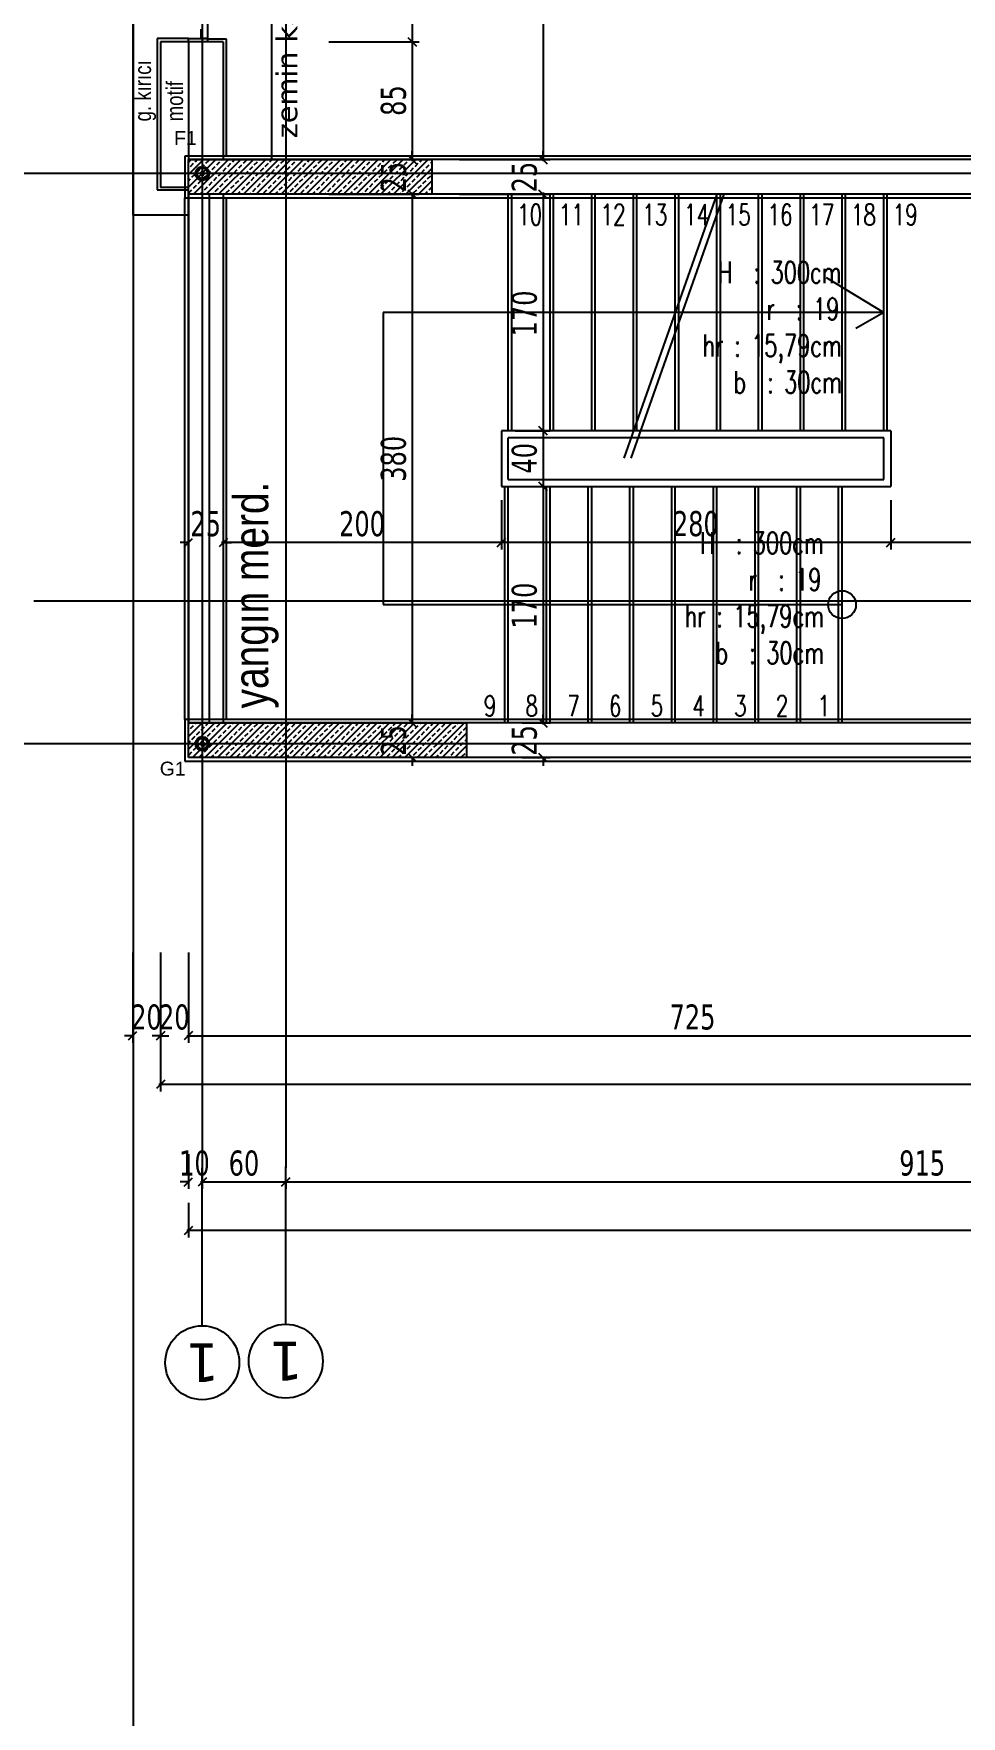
# Model space of a CAD drawing. Header units: millimetres. Extents: x 43168.9 to 43194.6, y -25545.1 to -25543.4.
# Drawn here: x 43175.0496 to 43175.183, y -25544.6888 to -25544.4468 of the extents above; entities that cross this region are included whole.
import ezdxf
from ezdxf.enums import TextEntityAlignment as Align

# ---------------------------------------------------------------- set-up
doc = ezdxf.new("R2010")
doc.units = ezdxf.units.MM
doc.header["$LTSCALE"] = 200
for name, pattern in [('DASHDOT', [1, 0.5, -0.25, 0, -0.25]), ('DASHDOT2', [0.5, 0.25, -0.125, 0, -0.125]), ('HIDDEN2', [0.1875, 0.125, -0.0625])]:
    doc.linetypes.add(name, pattern=pattern)
for name, color, linetype in [('aks_sgh', 5, 'DASHDOT2'), ('dograma_sgh', 43, 'Continuous'), ('duv_sgh', 4, 'Continuous'), ('gor-3_sgh', 191, 'Continuous'), ('gor-4_sgh', 17, 'Continuous'), ('izd-alt_sgh', 8, 'HIDDEN2'), ('izd.tas.alt_sgh', 214, 'HIDDEN2'), ('kesitcizgisi_sgh', 22, 'Continuous'), ('kolon-b.a_sgh', 6, 'Continuous'), ('merdi_sgh', 3, 'Continuous'), ('olcuaks_sgh', 41, 'Continuous'), ('olcudis_sgh', 185, 'Continuous'), ('olcuic_sgh', 183, 'Continuous'), ('sembol_sgh', 8, 'Continuous'), ('siva_sgh', 145, 'Continuous'), ('tarama-betonarme_sgh', 223, 'Continuous'), ('yapi-yaklasma_sgh', 41, 'DASHDOT'), ('yazi-mahal_sgh', 12, 'Continuous'), ('yazi-merdi_sgh', 9, 'Continuous')]:
    doc.layers.add(name, color=color, linetype=linetype)
doc.styles.add('1-200', font='arial.ttf', dxfattribs={"height": 60})
doc.styles.add('dim', font='VERDANA.TTF', dxfattribs={"width": 0.7})
doc.styles.add('text1', font='VERDANA.TTF')
doc.styles.add('text2', font='arial.ttf')
doc.styles.add('text3', font='simplex8.shx', dxfattribs={"width": 0.7})

msp = doc.modelspace()

# ---------------------------------------------------------------- hatches: boundary and pattern name
h = msp.add_hatch(color=256)
edge = h.paths.add_edge_path()
edge.add_arc((43175.07388, -25544.46692), 0.001, 0, 360)
edge = h.paths.add_edge_path(flags=16)
edge.add_arc((43175.07388, -25544.46692), 0.00075, 0, 360)
h = msp.add_hatch(color=256)
edge = h.paths.add_edge_path()
edge.add_arc((43175.07388, -25544.54892), 0.001, 0, 360)
edge = h.paths.add_edge_path(flags=16)
edge.add_arc((43175.07388, -25544.54892), 0.00075, 0, 360)

# ---------------------------------------------------------------- linework, layer by layer
at = {"color": 0, "linetype": 'ByBlock', "lineweight": -2}
for p, q in [((43175.10347, -25544.4474), (43175.10467, -25544.4486)), ((43175.10467, -25544.4486), (43175.10347, -25544.4474)), ((43175.10347, -25544.46432), (43175.10467, -25544.46552)), ((43175.10347, -25544.46432), (43175.10467, -25544.46552)), ((43175.12228, -25544.46432), (43175.12348, -25544.46552)), ((43175.12228, -25544.46432), (43175.12348, -25544.46552)), ((43175.07408, -25544.46672), (43175.07368, -25544.46672)), ((43175.07368, -25544.46672), (43175.07368, -25544.46712)), ((43175.07368, -25544.46712), (43175.07408, -25544.46712)), ((43175.07395, -25544.46685), (43175.07381, -25544.46699)), ((43175.07395, -25544.46699), (43175.07381, -25544.46685)), ((43175.07408, -25544.46712), (43175.07408, -25544.46672)), ((43175.10467, -25544.47052), (43175.10347, -25544.46932)), ((43175.10467, -25544.47052), (43175.10347, -25544.46932)), ((43175.12348, -25544.47052), (43175.12228, -25544.46932)), ((43175.12348, -25544.47052), (43175.12228, -25544.46932)), ((43175.12228, -25544.50332), (43175.12348, -25544.50452)), ((43175.12348, -25544.50452), (43175.12228, -25544.50332)), ((43175.12228, -25544.51132), (43175.12348, -25544.51252)), ((43175.12348, -25544.51252), (43175.12228, -25544.51132)), ((43175.07128, -25544.52059), (43175.07248, -25544.51939)), ((43175.07748, -25544.51939), (43175.07628, -25544.52059)), ((43175.07748, -25544.51939), (43175.07628, -25544.52059)), ((43175.11748, -25544.51939), (43175.11628, -25544.52059)), ((43175.11628, -25544.52059), (43175.11748, -25544.51939)), ((43175.17348, -25544.51939), (43175.17228, -25544.52059)), ((43175.17228, -25544.52059), (43175.17348, -25544.51939)), ((43175.10347, -25544.54532), (43175.10467, -25544.54652)), ((43175.10347, -25544.54532), (43175.10467, -25544.54652)), ((43175.12228, -25544.54532), (43175.12348, -25544.54652)), ((43175.12228, -25544.54532), (43175.12348, -25544.54652)), ((43175.07408, -25544.54872), (43175.07368, -25544.54872)), ((43175.07368, -25544.54872), (43175.07368, -25544.54912)), ((43175.07368, -25544.54912), (43175.07408, -25544.54912)), ((43175.07395, -25544.54885), (43175.07381, -25544.54899)), ((43175.07395, -25544.54899), (43175.07381, -25544.54885)), ((43175.07408, -25544.54912), (43175.07408, -25544.54872)), ((43175.10467, -25544.55152), (43175.10347, -25544.55032)), ((43175.12348, -25544.55152), (43175.12228, -25544.55032)), ((43175.06328, -25544.59152), (43175.06448, -25544.59032)), ((43175.06848, -25544.59032), (43175.06728, -25544.59152)), ((43175.06728, -25544.59152), (43175.06848, -25544.59032)), ((43175.07248, -25544.59032), (43175.07128, -25544.59152)), ((43175.07248, -25544.59032), (43175.07128, -25544.59152)), ((43175.06848, -25544.59732), (43175.06728, -25544.59852)), ((43175.07128, -25544.61252), (43175.07248, -25544.61132)), ((43175.07448, -25544.61132), (43175.07328, -25544.61252)), ((43175.07448, -25544.61132), (43175.07328, -25544.61252)), ((43175.08528, -25544.61252), (43175.08648, -25544.61132)), ((43175.08648, -25544.61132), (43175.08528, -25544.61252)), ((43175.07248, -25544.61832), (43175.07128, -25544.61952))]:
    msp.add_line(p, q, dxfattribs=at)
for p, q in [((43175.07388, -25544.6326), (43175.07388, -25544.60992)), ((43175.08588, -25544.63238), (43175.08588, -25544.6097))]:
    msp.add_line(p, q)
at = {"color": 0, "linetype": 'Continuous', "lineweight": -2}
for centre, radius in [((43175.07388, -25544.46692), 0.001), ((43175.07388, -25544.46692), 0.00075), ((43175.07388, -25544.54892), 0.001), ((43175.07388, -25544.54892), 0.00075)]:
    msp.add_circle(centre, radius, dxfattribs=at)
at = {"linetype": 'Continuous'}
for centre in [(43175.07388, -25544.63792), (43175.08588, -25544.6377)]:
    msp.add_circle(centre, 0.00532, dxfattribs=at)
at = {"layer": 'aks_sgh'}
for p, q in [((43175.07388, -25543.74092), (43175.07388, -25544.60992)), ((43175.08588, -25543.74092), (43175.08588, -25544.60992)), ((43175.80688, -25544.46692), (43175.00488, -25544.46692)), ((43175.80688, -25544.54892), (43175.00488, -25544.54892))]:
    msp.add_line(p, q, dxfattribs=at)
at = {"layer": 'dograma_sgh'}
for p, q in [((43175.0737, -25544.44751), (43175.0737, -25544.44618)), ((43175.07461, -25544.44618), (43175.07461, -25544.44751)), ((43175.07188, -25544.448), (43175.07188, -25544.44751)), ((43175.07188, -25544.44751), (43175.07461, -25544.44751)), ((43175.07461, -25544.448), (43175.07188, -25544.448)), ((43175.07461, -25544.44751), (43175.0737, -25544.44751)), ((43175.07461, -25544.44751), (43175.07461, -25544.448))]:
    msp.add_line(p, q, dxfattribs=at)
at = {"layer": 'duv_sgh'}
for p, q in [((43175.06788, -25544.448), (43175.06788, -25544.46892)), ((43175.07688, -25544.448), (43175.06788, -25544.448)), ((43175.07188, -25544.448), (43175.07188, -25544.46492)), ((43175.07688, -25544.448), (43175.07688, -25544.46492)), ((43175.07188, -25544.46992), (43175.07188, -25544.46492)), ((43175.21688, -25544.46492), (43175.07188, -25544.46492)), ((43175.07188, -25544.46892), (43175.06788, -25544.46892)), ((43175.07688, -25544.46992), (43175.07188, -25544.46992)), ((43175.21288, -25544.46992), (43175.07688, -25544.46992)), ((43175.07188, -25544.55092), (43175.07188, -25544.54592)), ((43175.07688, -25544.54592), (43175.07188, -25544.54592)), ((43175.21288, -25544.54592), (43175.07688, -25544.54592)), ((43175.21688, -25544.55092), (43175.07188, -25544.55092))]:
    msp.add_line(p, q, dxfattribs=at)
at = {"layer": 'gor-3_sgh'}
for p, q in [((43175.07138, -25544.54542), (43175.07138, -25544.47042)), ((43175.07738, -25544.54542), (43175.07738, -25544.47042))]:
    msp.add_line(p, q, dxfattribs=at)
at = {"layer": 'gor-4_sgh'}
for p, q in [((43175.06388, -25543.85792), (43175.06388, -25544.47292)), ((43175.07461, -25544.38333), (43175.07461, -25544.44751)), ((43175.07388, -25544.46992), (43175.07388, -25544.54592)), ((43175.07488, -25544.46992), (43175.07488, -25544.54592)), ((43175.07188, -25544.47292), (43175.06388, -25544.47292))]:
    msp.add_line(p, q, dxfattribs=at)
at = {"layer": 'izd-alt_sgh'}
for p, q in [((43175.07188, -25544.46992), (43175.07188, -25544.54592)), ((43175.07688, -25544.46992), (43175.07688, -25544.54592)), ((43175.11838, -25544.50392), (43175.11838, -25544.46992)), ((43175.12438, -25544.50392), (43175.12438, -25544.46992)), ((43175.13038, -25544.50392), (43175.13038, -25544.46992)), ((43175.13638, -25544.50392), (43175.13638, -25544.46992)), ((43175.14238, -25544.50392), (43175.14238, -25544.46992)), ((43175.14838, -25544.50392), (43175.14838, -25544.46992)), ((43175.15438, -25544.50392), (43175.15438, -25544.46992)), ((43175.16038, -25544.50392), (43175.16038, -25544.46992)), ((43175.16638, -25544.50392), (43175.16638, -25544.46992)), ((43175.17238, -25544.50392), (43175.17238, -25544.46992)), ((43175.11738, -25544.54592), (43175.11738, -25544.51192)), ((43175.12338, -25544.54592), (43175.12338, -25544.51192)), ((43175.12938, -25544.54592), (43175.12938, -25544.51192)), ((43175.13538, -25544.54592), (43175.13538, -25544.51192)), ((43175.14138, -25544.54592), (43175.14138, -25544.51192)), ((43175.14738, -25544.54592), (43175.14738, -25544.51192)), ((43175.15338, -25544.54592), (43175.15338, -25544.51192)), ((43175.15938, -25544.54592), (43175.15938, -25544.51192)), ((43175.16538, -25544.54592), (43175.16538, -25544.51192))]:
    msp.add_line(p, q, dxfattribs=at)
at = {"layer": 'izd.tas.alt_sgh'}
for p, q in [((43175.08388, -25544.46492), (43175.08388, -25543.97792)), ((43175.07188, -25544.55092), (43175.07188, -25544.46492)), ((43175.07188, -25544.46492), (43175.08388, -25544.46492)), ((43175.30888, -25544.55092), (43175.07188, -25544.55092))]:
    msp.add_line(p, q, dxfattribs=at)
at = {"layer": 'kesitcizgisi_sgh', "linetype": 'DASHDOT'}
msp.add_line((43175.04963, -25544.52837), (43175.76213, -25544.52837), dxfattribs=at)
at = {"layer": 'kolon-b.a_sgh'}
for p, q in [((43175.07188, -25544.46492), (43175.10688, -25544.46492)), ((43175.07188, -25544.46992), (43175.07188, -25544.46492)), ((43175.10688, -25544.46492), (43175.10688, -25544.46992)), ((43175.10688, -25544.46992), (43175.07188, -25544.46992)), ((43175.07188, -25544.54592), (43175.11188, -25544.54592)), ((43175.07188, -25544.55092), (43175.07188, -25544.54592)), ((43175.11188, -25544.54592), (43175.11188, -25544.55092)), ((43175.11188, -25544.55092), (43175.07188, -25544.55092))]:
    msp.add_line(p, q, dxfattribs=at)
at = {"layer": 'merdi_sgh'}
for p, q in [((43175.11788, -25544.50392), (43175.11788, -25544.46992)), ((43175.12388, -25544.50392), (43175.12388, -25544.46992)), ((43175.12988, -25544.50392), (43175.12988, -25544.46992)), ((43175.13588, -25544.50392), (43175.13588, -25544.46992)), ((43175.14188, -25544.50392), (43175.14188, -25544.46992)), ((43175.14788, -25544.50392), (43175.14788, -25544.46992)), ((43175.15388, -25544.50392), (43175.15388, -25544.46992)), ((43175.15988, -25544.50392), (43175.15988, -25544.46992)), ((43175.16588, -25544.50392), (43175.16588, -25544.46992)), ((43175.17188, -25544.50392), (43175.17188, -25544.46992)), ((43175.11788, -25544.54592), (43175.11788, -25544.51192)), ((43175.12388, -25544.54592), (43175.12388, -25544.51192)), ((43175.12988, -25544.54592), (43175.12988, -25544.51192)), ((43175.13588, -25544.54592), (43175.13588, -25544.51192)), ((43175.14188, -25544.54592), (43175.14188, -25544.51192)), ((43175.14788, -25544.54592), (43175.14788, -25544.51192)), ((43175.15388, -25544.54592), (43175.15388, -25544.51192)), ((43175.15988, -25544.54592), (43175.15988, -25544.51192)), ((43175.16588, -25544.54592), (43175.16588, -25544.51192))]:
    msp.add_line(p, q, dxfattribs=at)
at = {"layer": 'merdi_sgh', "color": 43}
for p, q in [((43175.11688, -25544.50392), (43175.11688, -25544.51192)), ((43175.17288, -25544.50392), (43175.11688, -25544.50392)), ((43175.11788, -25544.51092), (43175.11788, -25544.50492)), ((43175.17188, -25544.50492), (43175.11788, -25544.50492)), ((43175.17188, -25544.51092), (43175.17188, -25544.50492)), ((43175.17288, -25544.50392), (43175.17288, -25544.51192)), ((43175.11688, -25544.51192), (43175.17288, -25544.51192)), ((43175.11788, -25544.51092), (43175.17188, -25544.51092))]:
    msp.add_line(p, q, dxfattribs=at)
at = {"layer": 'olcuaks_sgh'}
for p, q in [((43175.07188, -25544.60792), (43175.07188, -25544.61292)), ((43175.07388, -25544.60792), (43175.07388, -25544.61292)), ((43175.07388, -25544.60792), (43175.07388, -25544.61292)), ((43175.08588, -25544.61192), (43175.08588, -25544.61092)), ((43175.07188, -25544.61192), (43175.07068, -25544.61192)), ((43175.07363, -25544.61192), (43175.08613, -25544.61192)), ((43175.07388, -25544.61192), (43175.07508, -25544.61192)), ((43175.08563, -25544.61192), (43175.26913, -25544.61192)), ((43175.08588, -25544.6117), (43175.08588, -25544.61292)), ((43175.07188, -25544.61492), (43175.07188, -25544.61992)), ((43175.74013, -25544.61892), (43175.07163, -25544.61892))]:
    msp.add_line(p, q, dxfattribs=at)
at = {"layer": 'olcudis_sgh'}
for p, q in [((43175.06388, -25544.57892), (43175.06388, -25544.59192)), ((43175.06788, -25544.57892), (43175.06788, -25544.59192)), ((43175.06788, -25544.57892), (43175.06788, -25544.59192)), ((43175.07188, -25544.57892), (43175.07188, -25544.59192)), ((43175.07188, -25544.57892), (43175.07188, -25544.59192)), ((43175.06788, -25544.58592), (43175.06788, -25544.59892)), ((43175.06388, -25544.59092), (43175.06268, -25544.59092)), ((43175.06788, -25544.59092), (43175.06668, -25544.59092)), ((43175.06788, -25544.59092), (43175.06908, -25544.59092)), ((43175.07163, -25544.59092), (43175.21713, -25544.59092)), ((43175.07188, -25544.59092), (43175.07308, -25544.59092)), ((43175.74413, -25544.59792), (43175.06763, -25544.59792))]:
    msp.add_line(p, q, dxfattribs=at)
at = {"layer": 'olcuic_sgh'}
for p, q in [((43175.12288, -25544.34967), (43175.12288, -25544.46517)), ((43175.10407, -25544.35975), (43175.10407, -25544.44825)), ((43175.09207, -25544.448), (43175.10507, -25544.448)), ((43175.09207, -25544.448), (43175.10507, -25544.448)), ((43175.10407, -25544.44775), (43175.10407, -25544.46517)), ((43175.10407, -25544.46492), (43175.10407, -25544.46372)), ((43175.12288, -25544.46492), (43175.12288, -25544.46372)), ((43175.09207, -25544.46492), (43175.10507, -25544.46492)), ((43175.09207, -25544.46492), (43175.10507, -25544.46492)), ((43175.11088, -25544.46492), (43175.12388, -25544.46492)), ((43175.11088, -25544.46492), (43175.12388, -25544.46492)), ((43175.09207, -25544.46992), (43175.10507, -25544.46992)), ((43175.09207, -25544.46992), (43175.10507, -25544.46992)), ((43175.10407, -25544.46967), (43175.10407, -25544.54617)), ((43175.10407, -25544.46992), (43175.10407, -25544.47112)), ((43175.11088, -25544.46992), (43175.12388, -25544.46992)), ((43175.11088, -25544.46992), (43175.12388, -25544.46992)), ((43175.12288, -25544.46967), (43175.12288, -25544.50417)), ((43175.12288, -25544.46992), (43175.12288, -25544.47112)), ((43175.11888, -25544.50392), (43175.12388, -25544.50392)), ((43175.11888, -25544.50392), (43175.12388, -25544.50392)), ((43175.12288, -25544.50367), (43175.12288, -25544.51217)), ((43175.11888, -25544.51192), (43175.12388, -25544.51192)), ((43175.11888, -25544.51192), (43175.12388, -25544.51192)), ((43175.12288, -25544.51167), (43175.12288, -25544.54617)), ((43175.07188, -25544.51392), (43175.07188, -25544.52099)), ((43175.07688, -25544.51392), (43175.07688, -25544.52099)), ((43175.07688, -25544.51392), (43175.07688, -25544.52099)), ((43175.11688, -25544.51392), (43175.11688, -25544.52099)), ((43175.11688, -25544.51392), (43175.11688, -25544.52099)), ((43175.17288, -25544.51392), (43175.17288, -25544.52099)), ((43175.17288, -25544.51392), (43175.17288, -25544.52099)), ((43175.07188, -25544.51999), (43175.07068, -25544.51999)), ((43175.11713, -25544.51999), (43175.07663, -25544.51999)), ((43175.07688, -25544.51999), (43175.07808, -25544.51999)), ((43175.17313, -25544.51999), (43175.11663, -25544.51999)), ((43175.21313, -25544.51999), (43175.17263, -25544.51999)), ((43175.10538, -25544.54592), (43175.10307, -25544.54592)), ((43175.10538, -25544.54592), (43175.10307, -25544.54592)), ((43175.10407, -25544.54592), (43175.10407, -25544.54472)), ((43175.11988, -25544.54592), (43175.12388, -25544.54592)), ((43175.11988, -25544.54592), (43175.12388, -25544.54592)), ((43175.12288, -25544.54592), (43175.12288, -25544.54472)), ((43175.10488, -25544.55092), (43175.10307, -25544.55092)), ((43175.10407, -25544.55092), (43175.10407, -25544.55212)), ((43175.11988, -25544.55092), (43175.12388, -25544.55092)), ((43175.12288, -25544.55092), (43175.12288, -25544.55212))]:
    msp.add_line(p, q, dxfattribs=at)
at = {"layer": 'sembol_sgh'}
for p, q in [((43175.14788, -25544.46992), (43175.13448, -25544.50788)), ((43175.14888, -25544.46992), (43175.13548, -25544.50788)), ((43175.1636, -25544.4819), (43175.17188, -25544.48692)), ((43175.09988, -25544.48692), (43175.09988, -25544.52892)), ((43175.17188, -25544.48692), (43175.09988, -25544.48692)), ((43175.17188, -25544.48692), (43175.16788, -25544.48923)), ((43175.09988, -25544.52892), (43175.16588, -25544.52892))]:
    msp.add_line(p, q, dxfattribs=at)
msp.add_circle((43175.16588, -25544.52892), 0.002, dxfattribs=at)
at = {"layer": 'siva_sgh'}
for p, q in [((43175.07188, -25544.44751), (43175.06738, -25544.44751)), ((43175.06738, -25544.44751), (43175.06738, -25544.4688)), ((43175.07738, -25544.44762), (43175.07461, -25544.44762)), ((43175.07738, -25544.46442), (43175.07738, -25544.44762)), ((43175.21738, -25544.46442), (43175.07138, -25544.46442)), ((43175.07138, -25544.46442), (43175.07138, -25544.47042)), ((43175.08338, -25544.46442), (43175.07738, -25544.46442)), ((43175.09638, -25544.46442), (43175.08338, -25544.46442)), ((43175.08338, -25544.46442), (43175.08338, -25544.46442)), ((43175.20838, -25544.46442), (43175.09638, -25544.46442)), ((43175.09638, -25544.46442), (43175.09638, -25544.46442)), ((43175.06738, -25544.4688), (43175.06738, -25544.4693)), ((43175.06738, -25544.4693), (43175.07188, -25544.4693)), ((43175.07138, -25544.47042), (43175.21238, -25544.47042)), ((43175.21238, -25544.54542), (43175.07138, -25544.54542)), ((43175.07138, -25544.54542), (43175.07138, -25544.55142)), ((43175.07138, -25544.55142), (43175.21738, -25544.55142))]:
    msp.add_line(p, q, dxfattribs=at)
at = {"layer": 'tarama-betonarme_sgh'}
for p, q in [((43175.07188, -25544.46529), (43175.07225, -25544.46492)), ((43175.07188, -25544.46708), (43175.07404, -25544.46492)), ((43175.07188, -25544.46888), (43175.07584, -25544.46492)), ((43175.07188, -25544.46618), (43175.07193, -25544.46613)), ((43175.07216, -25544.46591), (43175.0726, -25544.46546)), ((43175.07263, -25544.46992), (43175.07763, -25544.46492)), ((43175.07283, -25544.46523), (43175.07314, -25544.46492)), ((43175.07305, -25544.46681), (43175.0735, -25544.46636)), ((43175.07373, -25544.46613), (43175.07418, -25544.46568)), ((43175.0744, -25544.46546), (43175.07485, -25544.46501)), ((43175.07443, -25544.46992), (43175.07943, -25544.46492)), ((43175.0753, -25544.46636), (43175.07575, -25544.46591)), ((43175.07597, -25544.46568), (43175.07642, -25544.46523)), ((43175.07623, -25544.46992), (43175.08123, -25544.46492)), ((43175.07665, -25544.46501), (43175.07674, -25544.46492)), ((43175.07687, -25544.46658), (43175.07732, -25544.46613)), ((43175.07754, -25544.46591), (43175.07799, -25544.46546)), ((43175.07802, -25544.46992), (43175.08302, -25544.46492)), ((43175.07822, -25544.46523), (43175.07853, -25544.46492)), ((43175.07844, -25544.46681), (43175.07889, -25544.46636)), ((43175.07911, -25544.46613), (43175.07956, -25544.46568)), ((43175.07979, -25544.46546), (43175.08024, -25544.46501)), ((43175.07982, -25544.46992), (43175.08482, -25544.46492)), ((43175.08069, -25544.46636), (43175.08114, -25544.46591)), ((43175.08136, -25544.46568), (43175.08181, -25544.46523)), ((43175.08161, -25544.46992), (43175.08661, -25544.46492)), ((43175.08203, -25544.46501), (43175.08212, -25544.46492)), ((43175.08226, -25544.46658), (43175.08271, -25544.46613)), ((43175.08293, -25544.46591), (43175.08338, -25544.46546)), ((43175.08341, -25544.46992), (43175.08841, -25544.46492)), ((43175.08361, -25544.46523), (43175.08392, -25544.46492)), ((43175.08383, -25544.46681), (43175.08428, -25544.46636)), ((43175.0845, -25544.46613), (43175.08495, -25544.46568)), ((43175.08518, -25544.46546), (43175.08563, -25544.46501)), ((43175.08521, -25544.46992), (43175.09021, -25544.46492)), ((43175.08607, -25544.46636), (43175.08652, -25544.46591)), ((43175.08675, -25544.46568), (43175.0872, -25544.46523)), ((43175.087, -25544.46992), (43175.092, -25544.46492)), ((43175.08742, -25544.46501), (43175.08751, -25544.46492)), ((43175.08765, -25544.46658), (43175.0881, -25544.46613)), ((43175.08832, -25544.46591), (43175.08877, -25544.46546)), ((43175.0888, -25544.46992), (43175.0938, -25544.46492)), ((43175.08899, -25544.46523), (43175.08931, -25544.46492)), ((43175.08922, -25544.46681), (43175.08967, -25544.46636)), ((43175.08989, -25544.46613), (43175.09034, -25544.46568)), ((43175.09056, -25544.46546), (43175.09101, -25544.46501)), ((43175.09059, -25544.46992), (43175.09559, -25544.46492)), ((43175.09146, -25544.46636), (43175.09191, -25544.46591)), ((43175.09214, -25544.46568), (43175.09259, -25544.46523)), ((43175.09239, -25544.46992), (43175.09739, -25544.46492)), ((43175.09281, -25544.46501), (43175.0929, -25544.46492)), ((43175.09303, -25544.46658), (43175.09348, -25544.46613)), ((43175.09371, -25544.46591), (43175.09416, -25544.46546)), ((43175.09419, -25544.46992), (43175.09919, -25544.46492)), ((43175.09438, -25544.46523), (43175.0947, -25544.46492)), ((43175.09461, -25544.46681), (43175.09505, -25544.46636)), ((43175.09528, -25544.46613), (43175.09573, -25544.46568)), ((43175.09595, -25544.46546), (43175.0964, -25544.46501)), ((43175.09598, -25544.46992), (43175.10098, -25544.46492)), ((43175.09685, -25544.46636), (43175.0973, -25544.46591)), ((43175.09752, -25544.46568), (43175.09797, -25544.46523)), ((43175.09778, -25544.46992), (43175.10278, -25544.46492)), ((43175.0982, -25544.46501), (43175.09829, -25544.46492)), ((43175.09842, -25544.46658), (43175.09887, -25544.46613)), ((43175.0991, -25544.46591), (43175.09955, -25544.46546)), ((43175.09957, -25544.46992), (43175.10457, -25544.46492)), ((43175.09977, -25544.46523), (43175.10008, -25544.46492)), ((43175.09999, -25544.46681), (43175.10044, -25544.46636)), ((43175.10067, -25544.46613), (43175.10112, -25544.46568)), ((43175.10134, -25544.46546), (43175.10179, -25544.46501)), ((43175.10137, -25544.46992), (43175.10637, -25544.46492)), ((43175.10224, -25544.46636), (43175.10269, -25544.46591)), ((43175.10291, -25544.46568), (43175.10336, -25544.46523)), ((43175.10317, -25544.46992), (43175.10688, -25544.46621)), ((43175.10359, -25544.46501), (43175.10368, -25544.46492)), ((43175.10381, -25544.46658), (43175.10426, -25544.46613)), ((43175.10448, -25544.46591), (43175.10493, -25544.46546)), ((43175.10516, -25544.46523), (43175.10547, -25544.46492)), ((43175.10538, -25544.46681), (43175.10583, -25544.46636)), ((43175.10606, -25544.46613), (43175.1065, -25544.46568)), ((43175.10673, -25544.46546), (43175.10688, -25544.46531)), ((43175.07188, -25544.46798), (43175.07216, -25544.4677)), ((43175.07238, -25544.46748), (43175.07283, -25544.46703)), ((43175.0726, -25544.46905), (43175.07305, -25544.4686)), ((43175.07328, -25544.46838), (43175.07373, -25544.46793)), ((43175.07395, -25544.4677), (43175.0744, -25544.46725)), ((43175.07462, -25544.46703), (43175.07507, -25544.46658)), ((43175.07485, -25544.4686), (43175.0753, -25544.46815)), ((43175.07552, -25544.46793), (43175.07597, -25544.46748)), ((43175.0762, -25544.46725), (43175.07665, -25544.46681)), ((43175.07642, -25544.46883), (43175.07687, -25544.46838)), ((43175.07709, -25544.46815), (43175.07754, -25544.4677)), ((43175.07777, -25544.46748), (43175.07822, -25544.46703)), ((43175.07799, -25544.46905), (43175.07844, -25544.4686)), ((43175.07867, -25544.46838), (43175.07911, -25544.46793)), ((43175.07934, -25544.4677), (43175.07979, -25544.46725)), ((43175.08001, -25544.46703), (43175.08046, -25544.46658)), ((43175.08024, -25544.4686), (43175.08069, -25544.46815)), ((43175.08091, -25544.46793), (43175.08136, -25544.46748)), ((43175.08158, -25544.46725), (43175.08203, -25544.46681)), ((43175.08181, -25544.46883), (43175.08226, -25544.46838)), ((43175.08248, -25544.46815), (43175.08293, -25544.4677)), ((43175.08316, -25544.46748), (43175.08361, -25544.46703)), ((43175.08338, -25544.46905), (43175.08383, -25544.4686)), ((43175.08405, -25544.46838), (43175.0845, -25544.46793)), ((43175.08473, -25544.4677), (43175.08518, -25544.46725)), ((43175.0854, -25544.46703), (43175.08585, -25544.46658)), ((43175.08563, -25544.4686), (43175.08607, -25544.46815)), ((43175.0863, -25544.46793), (43175.08675, -25544.46748)), ((43175.08697, -25544.46725), (43175.08742, -25544.46681)), ((43175.0872, -25544.46883), (43175.08765, -25544.46838)), ((43175.08787, -25544.46815), (43175.08832, -25544.4677)), ((43175.08854, -25544.46748), (43175.08899, -25544.46703)), ((43175.08877, -25544.46905), (43175.08922, -25544.4686)), ((43175.08944, -25544.46838), (43175.08989, -25544.46793)), ((43175.09012, -25544.4677), (43175.09056, -25544.46725)), ((43175.09079, -25544.46703), (43175.09124, -25544.46658)), ((43175.09101, -25544.4686), (43175.09146, -25544.46815)), ((43175.09169, -25544.46793), (43175.09214, -25544.46748)), ((43175.09236, -25544.46725), (43175.09281, -25544.46681)), ((43175.09259, -25544.46883), (43175.09303, -25544.46838)), ((43175.09326, -25544.46815), (43175.09371, -25544.4677)), ((43175.09393, -25544.46748), (43175.09438, -25544.46703)), ((43175.09416, -25544.46905), (43175.09461, -25544.4686)), ((43175.09483, -25544.46838), (43175.09528, -25544.46793)), ((43175.0955, -25544.4677), (43175.09595, -25544.46725)), ((43175.09618, -25544.46703), (43175.09663, -25544.46658)), ((43175.0964, -25544.4686), (43175.09685, -25544.46815)), ((43175.09708, -25544.46793), (43175.09752, -25544.46748)), ((43175.09775, -25544.46725), (43175.0982, -25544.46681)), ((43175.09797, -25544.46883), (43175.09842, -25544.46838)), ((43175.09865, -25544.46815), (43175.0991, -25544.4677)), ((43175.09932, -25544.46748), (43175.09977, -25544.46703)), ((43175.09955, -25544.46905), (43175.09999, -25544.4686)), ((43175.10022, -25544.46838), (43175.10067, -25544.46793)), ((43175.10089, -25544.4677), (43175.10134, -25544.46725)), ((43175.10157, -25544.46703), (43175.10201, -25544.46658)), ((43175.10179, -25544.4686), (43175.10224, -25544.46815)), ((43175.10246, -25544.46793), (43175.10291, -25544.46748)), ((43175.10314, -25544.46725), (43175.10359, -25544.46681)), ((43175.10336, -25544.46883), (43175.10381, -25544.46838)), ((43175.10404, -25544.46815), (43175.10448, -25544.4677)), ((43175.10471, -25544.46748), (43175.10516, -25544.46703)), ((43175.10493, -25544.46905), (43175.10538, -25544.4686)), ((43175.10496, -25544.46992), (43175.10688, -25544.468)), ((43175.10561, -25544.46838), (43175.10606, -25544.46793)), ((43175.10628, -25544.4677), (43175.10673, -25544.46725)), ((43175.07193, -25544.46972), (43175.07238, -25544.46928)), ((43175.07353, -25544.46992), (43175.07395, -25544.4695)), ((43175.07418, -25544.46928), (43175.07462, -25544.46883)), ((43175.07533, -25544.46992), (43175.07552, -25544.46972)), ((43175.07575, -25544.4695), (43175.0762, -25544.46905)), ((43175.07732, -25544.46972), (43175.07777, -25544.46928)), ((43175.07892, -25544.46992), (43175.07934, -25544.4695)), ((43175.07956, -25544.46928), (43175.08001, -25544.46883)), ((43175.08072, -25544.46992), (43175.08091, -25544.46972)), ((43175.08114, -25544.4695), (43175.08158, -25544.46905)), ((43175.08271, -25544.46972), (43175.08316, -25544.46928)), ((43175.08431, -25544.46992), (43175.08473, -25544.4695)), ((43175.08495, -25544.46928), (43175.0854, -25544.46883)), ((43175.0861, -25544.46992), (43175.0863, -25544.46972)), ((43175.08652, -25544.4695), (43175.08697, -25544.46905)), ((43175.0881, -25544.46972), (43175.08854, -25544.46928)), ((43175.0897, -25544.46992), (43175.09012, -25544.4695)), ((43175.09034, -25544.46928), (43175.09079, -25544.46883)), ((43175.09149, -25544.46992), (43175.09169, -25544.46972)), ((43175.09191, -25544.4695), (43175.09236, -25544.46905)), ((43175.09348, -25544.46972), (43175.09393, -25544.46928)), ((43175.09508, -25544.46992), (43175.0955, -25544.4695)), ((43175.09573, -25544.46928), (43175.09618, -25544.46883)), ((43175.09688, -25544.46992), (43175.09708, -25544.46972)), ((43175.0973, -25544.4695), (43175.09775, -25544.46905)), ((43175.09887, -25544.46972), (43175.09932, -25544.46928)), ((43175.10047, -25544.46992), (43175.10089, -25544.4695)), ((43175.10112, -25544.46928), (43175.10157, -25544.46883)), ((43175.10227, -25544.46992), (43175.10246, -25544.46972)), ((43175.10269, -25544.4695), (43175.10314, -25544.46905)), ((43175.10426, -25544.46972), (43175.10471, -25544.46928)), ((43175.10586, -25544.46992), (43175.10628, -25544.4695)), ((43175.1065, -25544.46928), (43175.10688, -25544.4689)), ((43175.10676, -25544.46992), (43175.10688, -25544.4698)), ((43175.07188, -25544.54611), (43175.07207, -25544.54592)), ((43175.07188, -25544.5479), (43175.07386, -25544.54592)), ((43175.07188, -25544.5497), (43175.07566, -25544.54592)), ((43175.07246, -25544.55092), (43175.07746, -25544.54592)), ((43175.07283, -25544.54606), (43175.07297, -25544.54592)), ((43175.07425, -25544.55092), (43175.07925, -25544.54592)), ((43175.0744, -25544.54628), (43175.07476, -25544.54592)), ((43175.07597, -25544.54651), (43175.07642, -25544.54606)), ((43175.07605, -25544.55092), (43175.08105, -25544.54592)), ((43175.07784, -25544.55092), (43175.08284, -25544.54592)), ((43175.07822, -25544.54606), (43175.07835, -25544.54592)), ((43175.07964, -25544.55092), (43175.08464, -25544.54592)), ((43175.07979, -25544.54628), (43175.08015, -25544.54592)), ((43175.08136, -25544.54651), (43175.08181, -25544.54606)), ((43175.08144, -25544.55092), (43175.08644, -25544.54592)), ((43175.08323, -25544.55092), (43175.08823, -25544.54592)), ((43175.08361, -25544.54606), (43175.08374, -25544.54592)), ((43175.08503, -25544.55092), (43175.09003, -25544.54592)), ((43175.08518, -25544.54628), (43175.08554, -25544.54592)), ((43175.08675, -25544.54651), (43175.0872, -25544.54606)), ((43175.08682, -25544.55092), (43175.09182, -25544.54592)), ((43175.08862, -25544.55092), (43175.09362, -25544.54592)), ((43175.08899, -25544.54606), (43175.08913, -25544.54592)), ((43175.09042, -25544.55092), (43175.09542, -25544.54592)), ((43175.09056, -25544.54628), (43175.09093, -25544.54592)), ((43175.09214, -25544.54651), (43175.09259, -25544.54606)), ((43175.09221, -25544.55092), (43175.09721, -25544.54592)), ((43175.09401, -25544.55092), (43175.09901, -25544.54592)), ((43175.09438, -25544.54606), (43175.09452, -25544.54592)), ((43175.0958, -25544.55092), (43175.1008, -25544.54592)), ((43175.09595, -25544.54628), (43175.09631, -25544.54592)), ((43175.09752, -25544.54651), (43175.09797, -25544.54606)), ((43175.0976, -25544.55092), (43175.1026, -25544.54592)), ((43175.0994, -25544.55092), (43175.1044, -25544.54592)), ((43175.09977, -25544.54606), (43175.09991, -25544.54592)), ((43175.10119, -25544.55092), (43175.10619, -25544.54592)), ((43175.10134, -25544.54628), (43175.1017, -25544.54592)), ((43175.10291, -25544.54651), (43175.10336, -25544.54606)), ((43175.10299, -25544.55092), (43175.10799, -25544.54592)), ((43175.10478, -25544.55092), (43175.10978, -25544.54592)), ((43175.10516, -25544.54606), (43175.10529, -25544.54592)), ((43175.10658, -25544.55092), (43175.11158, -25544.54592)), ((43175.10673, -25544.54628), (43175.10709, -25544.54592)), ((43175.1083, -25544.54651), (43175.10875, -25544.54606)), ((43175.11055, -25544.54606), (43175.11068, -25544.54592)), ((43175.07188, -25544.54701), (43175.07193, -25544.54695)), ((43175.07188, -25544.5488), (43175.07216, -25544.54853)), ((43175.07216, -25544.54673), (43175.0726, -25544.54628)), ((43175.07238, -25544.5483), (43175.07283, -25544.54785)), ((43175.07305, -25544.54763), (43175.0735, -25544.54718)), ((43175.07373, -25544.54695), (43175.07418, -25544.54651)), ((43175.07395, -25544.54853), (43175.0744, -25544.54808)), ((43175.07462, -25544.54785), (43175.07507, -25544.5474)), ((43175.0753, -25544.54718), (43175.07575, -25544.54673)), ((43175.07552, -25544.54875), (43175.07597, -25544.5483)), ((43175.0762, -25544.54808), (43175.07665, -25544.54763)), ((43175.07687, -25544.5474), (43175.07732, -25544.54695)), ((43175.07709, -25544.54897), (43175.07754, -25544.54853)), ((43175.07754, -25544.54673), (43175.07799, -25544.54628)), ((43175.07777, -25544.5483), (43175.07822, -25544.54785)), ((43175.07844, -25544.54763), (43175.07889, -25544.54718)), ((43175.07911, -25544.54695), (43175.07956, -25544.54651)), ((43175.07934, -25544.54853), (43175.07979, -25544.54808)), ((43175.08001, -25544.54785), (43175.08046, -25544.5474)), ((43175.08069, -25544.54718), (43175.08114, -25544.54673)), ((43175.08091, -25544.54875), (43175.08136, -25544.5483)), ((43175.08158, -25544.54808), (43175.08203, -25544.54763)), ((43175.08226, -25544.5474), (43175.08271, -25544.54695)), ((43175.08248, -25544.54897), (43175.08293, -25544.54853)), ((43175.08293, -25544.54673), (43175.08338, -25544.54628)), ((43175.08316, -25544.5483), (43175.08361, -25544.54785)), ((43175.08383, -25544.54763), (43175.08428, -25544.54718)), ((43175.0845, -25544.54695), (43175.08495, -25544.54651)), ((43175.08473, -25544.54853), (43175.08518, -25544.54808)), ((43175.0854, -25544.54785), (43175.08585, -25544.5474)), ((43175.08607, -25544.54718), (43175.08652, -25544.54673)), ((43175.0863, -25544.54875), (43175.08675, -25544.5483)), ((43175.08697, -25544.54808), (43175.08742, -25544.54763)), ((43175.08765, -25544.5474), (43175.0881, -25544.54695)), ((43175.08787, -25544.54897), (43175.08832, -25544.54853)), ((43175.08832, -25544.54673), (43175.08877, -25544.54628)), ((43175.08854, -25544.5483), (43175.08899, -25544.54785)), ((43175.08922, -25544.54763), (43175.08967, -25544.54718)), ((43175.08989, -25544.54695), (43175.09034, -25544.54651)), ((43175.09012, -25544.54853), (43175.09056, -25544.54808)), ((43175.09079, -25544.54785), (43175.09124, -25544.5474)), ((43175.09146, -25544.54718), (43175.09191, -25544.54673)), ((43175.09169, -25544.54875), (43175.09214, -25544.5483)), ((43175.09236, -25544.54808), (43175.09281, -25544.54763)), ((43175.09303, -25544.5474), (43175.09348, -25544.54695)), ((43175.09326, -25544.54897), (43175.09371, -25544.54853)), ((43175.09371, -25544.54673), (43175.09416, -25544.54628)), ((43175.09393, -25544.5483), (43175.09438, -25544.54785)), ((43175.09461, -25544.54763), (43175.09505, -25544.54718)), ((43175.09528, -25544.54695), (43175.09573, -25544.54651)), ((43175.0955, -25544.54853), (43175.09595, -25544.54808)), ((43175.09618, -25544.54785), (43175.09663, -25544.5474)), ((43175.09685, -25544.54718), (43175.0973, -25544.54673)), ((43175.09708, -25544.54875), (43175.09752, -25544.5483)), ((43175.09775, -25544.54808), (43175.0982, -25544.54763)), ((43175.09842, -25544.5474), (43175.09887, -25544.54695)), ((43175.09865, -25544.54897), (43175.0991, -25544.54853)), ((43175.0991, -25544.54673), (43175.09955, -25544.54628)), ((43175.09932, -25544.5483), (43175.09977, -25544.54785)), ((43175.09999, -25544.54763), (43175.10044, -25544.54718)), ((43175.10067, -25544.54695), (43175.10112, -25544.54651)), ((43175.10089, -25544.54853), (43175.10134, -25544.54808)), ((43175.10157, -25544.54785), (43175.10201, -25544.5474)), ((43175.10224, -25544.54718), (43175.10269, -25544.54673)), ((43175.10246, -25544.54875), (43175.10291, -25544.5483)), ((43175.10314, -25544.54808), (43175.10359, -25544.54763)), ((43175.10381, -25544.5474), (43175.10426, -25544.54695)), ((43175.10404, -25544.54897), (43175.10448, -25544.54853)), ((43175.10448, -25544.54673), (43175.10493, -25544.54628)), ((43175.10471, -25544.5483), (43175.10516, -25544.54785)), ((43175.10538, -25544.54763), (43175.10583, -25544.54718)), ((43175.10606, -25544.54695), (43175.1065, -25544.54651)), ((43175.10628, -25544.54853), (43175.10673, -25544.54808)), ((43175.10695, -25544.54785), (43175.1074, -25544.5474)), ((43175.10763, -25544.54718), (43175.10808, -25544.54673)), ((43175.10785, -25544.54875), (43175.1083, -25544.5483)), ((43175.10838, -25544.55092), (43175.11188, -25544.54742)), ((43175.10853, -25544.54808), (43175.10897, -25544.54763)), ((43175.1092, -25544.5474), (43175.10965, -25544.54695)), ((43175.10942, -25544.54897), (43175.10987, -25544.54853)), ((43175.10987, -25544.54673), (43175.11032, -25544.54628)), ((43175.1101, -25544.5483), (43175.11055, -25544.54785)), ((43175.11077, -25544.54763), (43175.11122, -25544.54718)), ((43175.11144, -25544.54695), (43175.11188, -25544.54652)), ((43175.11167, -25544.54853), (43175.11188, -25544.54832)), ((43175.07193, -25544.55055), (43175.07238, -25544.5501)), ((43175.0726, -25544.54987), (43175.07305, -25544.54942)), ((43175.07328, -25544.5492), (43175.07373, -25544.54875)), ((43175.0735, -25544.55077), (43175.07395, -25544.55032)), ((43175.07418, -25544.5501), (43175.07462, -25544.54965)), ((43175.07485, -25544.54942), (43175.0753, -25544.54897)), ((43175.07515, -25544.55092), (43175.07552, -25544.55055)), ((43175.07575, -25544.55032), (43175.0762, -25544.54987)), ((43175.07642, -25544.54965), (43175.07687, -25544.5492)), ((43175.07695, -25544.55092), (43175.07709, -25544.55077)), ((43175.07732, -25544.55055), (43175.07777, -25544.5501)), ((43175.07799, -25544.54987), (43175.07844, -25544.54942)), ((43175.07867, -25544.5492), (43175.07911, -25544.54875)), ((43175.07889, -25544.55077), (43175.07934, -25544.55032)), ((43175.07956, -25544.5501), (43175.08001, -25544.54965)), ((43175.08024, -25544.54942), (43175.08069, -25544.54897)), ((43175.08054, -25544.55092), (43175.08091, -25544.55055)), ((43175.08114, -25544.55032), (43175.08158, -25544.54987)), ((43175.08181, -25544.54965), (43175.08226, -25544.5492)), ((43175.08233, -25544.55092), (43175.08248, -25544.55077)), ((43175.08271, -25544.55055), (43175.08316, -25544.5501)), ((43175.08338, -25544.54987), (43175.08383, -25544.54942)), ((43175.08405, -25544.5492), (43175.0845, -25544.54875)), ((43175.08428, -25544.55077), (43175.08473, -25544.55032)), ((43175.08495, -25544.5501), (43175.0854, -25544.54965)), ((43175.08563, -25544.54942), (43175.08607, -25544.54897)), ((43175.08593, -25544.55092), (43175.0863, -25544.55055)), ((43175.08652, -25544.55032), (43175.08697, -25544.54987)), ((43175.0872, -25544.54965), (43175.08765, -25544.5492)), ((43175.08772, -25544.55092), (43175.08787, -25544.55077)), ((43175.0881, -25544.55055), (43175.08854, -25544.5501)), ((43175.08877, -25544.54987), (43175.08922, -25544.54942)), ((43175.08944, -25544.5492), (43175.08989, -25544.54875)), ((43175.08967, -25544.55077), (43175.09012, -25544.55032)), ((43175.09034, -25544.5501), (43175.09079, -25544.54965)), ((43175.09101, -25544.54942), (43175.09146, -25544.54897)), ((43175.09131, -25544.55092), (43175.09169, -25544.55055)), ((43175.09191, -25544.55032), (43175.09236, -25544.54987)), ((43175.09259, -25544.54965), (43175.09303, -25544.5492)), ((43175.09311, -25544.55092), (43175.09326, -25544.55077)), ((43175.09348, -25544.55055), (43175.09393, -25544.5501)), ((43175.09416, -25544.54987), (43175.09461, -25544.54942)), ((43175.09483, -25544.5492), (43175.09528, -25544.54875)), ((43175.09505, -25544.55077), (43175.0955, -25544.55032)), ((43175.09573, -25544.5501), (43175.09618, -25544.54965)), ((43175.0964, -25544.54942), (43175.09685, -25544.54897)), ((43175.0967, -25544.55092), (43175.09708, -25544.55055)), ((43175.0973, -25544.55032), (43175.09775, -25544.54987)), ((43175.09797, -25544.54965), (43175.09842, -25544.5492)), ((43175.0985, -25544.55092), (43175.09865, -25544.55077)), ((43175.09887, -25544.55055), (43175.09932, -25544.5501)), ((43175.09955, -25544.54987), (43175.09999, -25544.54942)), ((43175.10022, -25544.5492), (43175.10067, -25544.54875)), ((43175.10044, -25544.55077), (43175.10089, -25544.55032)), ((43175.10112, -25544.5501), (43175.10157, -25544.54965)), ((43175.10179, -25544.54942), (43175.10224, -25544.54897)), ((43175.10209, -25544.55092), (43175.10246, -25544.55055)), ((43175.10269, -25544.55032), (43175.10314, -25544.54987)), ((43175.10336, -25544.54965), (43175.10381, -25544.5492)), ((43175.10389, -25544.55092), (43175.10404, -25544.55077)), ((43175.10426, -25544.55055), (43175.10471, -25544.5501)), ((43175.10493, -25544.54987), (43175.10538, -25544.54942)), ((43175.10561, -25544.5492), (43175.10606, -25544.54875)), ((43175.10583, -25544.55077), (43175.10628, -25544.55032)), ((43175.1065, -25544.5501), (43175.10695, -25544.54965)), ((43175.10718, -25544.54942), (43175.10763, -25544.54897)), ((43175.10748, -25544.55092), (43175.10785, -25544.55055)), ((43175.10808, -25544.55032), (43175.10853, -25544.54987)), ((43175.10875, -25544.54965), (43175.1092, -25544.5492)), ((43175.10927, -25544.55092), (43175.10942, -25544.55077)), ((43175.10965, -25544.55055), (43175.1101, -25544.5501)), ((43175.11017, -25544.55092), (43175.11188, -25544.54921)), ((43175.11032, -25544.54987), (43175.11077, -25544.54942)), ((43175.11099, -25544.5492), (43175.11144, -25544.54875)), ((43175.11122, -25544.55077), (43175.11167, -25544.55032))]:
    msp.add_line(p, q, dxfattribs=at)
at = {"layer": 'yapi-yaklasma_sgh'}
msp.add_line((43175.064, -25544.72615), (43175.064, -25543.79832), dxfattribs=at)
msp.add_line((43175.064, -25544.72615), (43175.064, -25543.79832), dxfattribs=at)

# ---------------------------------------------------------------- texts
at = {"linetype": 'Continuous', "style": 'text1'}
for p in [(43175.07388, -25544.63792), (43175.08588, -25544.6377)]:
    msp.add_attdef('1', text='', height=0.0056, rotation=180, dxfattribs=at).set_placement(p, align=Align.MIDDLE)
at = {"layer": 'aks_sgh', "style": '1-200'}
for s, p in [('F1', (43175.06982, -25544.46283)), ('G1', (43175.06776, -25544.5535))]:
    msp.add_text(s, height=0.002, rotation=0, dxfattribs=at).set_placement(p)
at = {"layer": 'olcuaks_sgh', "color": 2, "style": 'dim', "width": 0.7}
for s, p in [('10', (43175.07055, -25544.61101)), ('60', (43175.07767, -25544.61101)), ('915', (43175.1741, -25544.61101))]:
    msp.add_text(s, height=0.0036, dxfattribs=at).set_placement(p)
at = {"layer": 'olcudis_sgh', "color": 2, "style": 'dim', "width": 0.7}
for s, p in [('20', (43175.06365, -25544.59001)), ('20', (43175.06765, -25544.59001)), ('725', (43175.14107, -25544.59001))]:
    msp.add_text(s, height=0.0036, dxfattribs=at).set_placement(p)
at = {"layer": 'olcuic_sgh', "color": 2, "style": 'dim', "width": 0.7}
for s, p in [('85', (43175.10315, -25544.45864)), ('25', (43175.10316, -25544.46964)), ('25', (43175.12197, -25544.46964)), ('170', (43175.12197, -25544.49035)), ('380', (43175.10315, -25544.51125)), ('40', (43175.12197, -25544.51007)), ('170', (43175.12197, -25544.53235)), ('25', (43175.10316, -25544.55064)), ('25', (43175.12197, -25544.55064))]:
    msp.add_text(s, height=0.0036, rotation=90, dxfattribs=at).set_placement(p)
for s, p in [('25', (43175.07216, -25544.51908)), ('200', (43175.09355, -25544.51908)), ('280', (43175.14155, -25544.51907))]:
    msp.add_text(s, height=0.0036, dxfattribs=at).set_placement(p)
at = {"layer": 'yazi-mahal_sgh', "color": 252, "style": 'text2', "width": 0.8}
msp.add_text('yangın merd.', height=0.005, rotation=90, dxfattribs=at).set_placement((43175.08336, -25544.54385))
at = {"layer": 'yazi-merdi_sgh', "style": 'text1'}
msp.add_text('zemin kat izi', height=0.003, rotation=90, dxfattribs=at).set_placement((43175.08753, -25544.43582), align=Align.RIGHT)
at = {"layer": 'yazi-merdi_sgh', "style": 'text2', "width": 0.8}
for s, p in [('g. kırıcı', (43175.06651, -25544.45944)), ('motif', (43175.07111, -25544.45944))]:
    msp.add_text(s, height=0.0024, rotation=90, dxfattribs=at).set_placement(p)
at = {"layer": 'yazi-merdi_sgh', "style": 'text3', "width": 0.7}
for s, height, p in [('10', 0.003, (43175.11915, -25544.47436)), ('11', 0.003, (43175.12515, -25544.47436)), ('12', 0.003, (43175.13115, -25544.47436)), ('13', 0.003, (43175.13715, -25544.47436)), ('14', 0.003, (43175.14315, -25544.47436)), ('15', 0.003, (43175.14915, -25544.47436)), ('16', 0.003, (43175.15515, -25544.47436)), ('17', 0.003, (43175.16115, -25544.47436)), ('18', 0.003, (43175.16715, -25544.47436)), ('19', 0.003, (43175.17315, -25544.47436)), ('H  : 300cm', 0.00315, (43175.14804, -25544.48272)), ('r  : 19', 0.00315, (43175.155, -25544.48798)), ('hr : 15,79cm', 0.00315, (43175.14581, -25544.49324)), ('b  : 30cm', 0.00315, (43175.15027, -25544.4985)), ('H  : 300cm', 0.00315, (43175.14548, -25544.52163)), ('r  : 19', 0.00315, (43175.15243, -25544.52689)), ('hr : 15,79cm', 0.00315, (43175.14325, -25544.53215)), ('b  : 30cm', 0.00315, (43175.1477, -25544.53742))]:
    msp.add_text(s, height=height, dxfattribs=at).set_placement(p)
for s, p in [('9', (43175.11615, -25544.54498)), ('8', (43175.12215, -25544.54498)), ('7', (43175.12815, -25544.54498)), ('6', (43175.13415, -25544.54498)), ('5', (43175.14015, -25544.54498)), ('4', (43175.14615, -25544.54498)), ('3', (43175.15215, -25544.54498)), ('2', (43175.15815, -25544.54498)), ('1', (43175.16415, -25544.54498))]:
    msp.add_text(s, height=0.003, dxfattribs=at).set_placement(p, align=Align.RIGHT)

doc.saveas('drawing.dxf')
